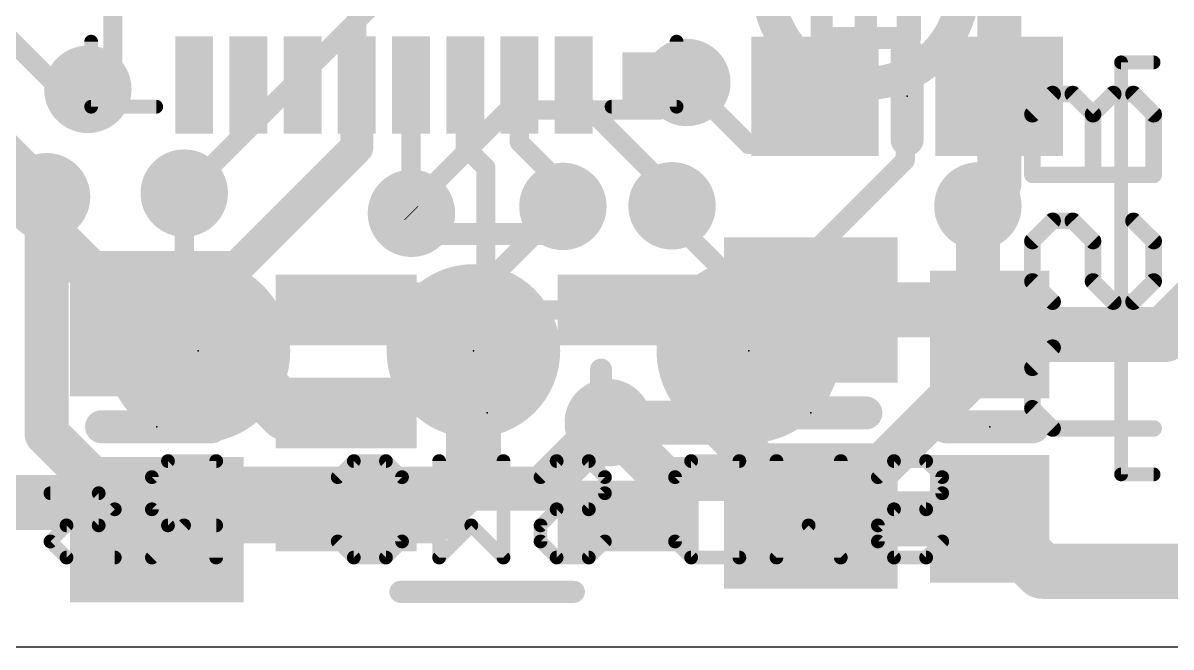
# Model space of a CAD drawing. Extents: x -5 to 26.9, y -6.2 to 6.2.
# Drawn here: x 4.74 to 15.32, y -6.03 to -0.28 of the extents above; entities that cross this region are included whole.
import ezdxf

# ---------------------------------------------------------------- set-up
doc = ezdxf.new("R2010")
doc.units = 0
for name, color, linetype in [('1', 12, 'CONTINUOUS'), ('16', 5, 'CONTINUOUS'), ('18', 3, 'CONTINUOUS'), ('20', 53, 'CONTINUOUS'), ('21', 40, 'CONTINUOUS'), ('22', 6, 'CONTINUOUS'), ('23', 53, 'CONTINUOUS'), ('24', 53, 'CONTINUOUS'), ('29', 253, 'CONTINUOUS'), ('30', 253, 'CONTINUOUS')]:
    doc.layers.add(name, color=color, linetype=linetype)

# ---------------------------------------------------------------- blocks, each defined once
blk = doc.blocks.new('RECT')
blk.add_solid([(-0.5, -0.5), (0.5, -0.5), (-0.5, 0.5), (0.5, 0.5)])
blk = doc.blocks.new('PIE')
at = {"const_width": 0.5}
blk.add_lwpolyline([(0, -0.25, 1), (0, 0.25, 1), (0, -0.25)], format="xyb", dxfattribs=at)
blk = doc.blocks.new('ROUNDV')
at = {"const_width": 0.5}
blk.add_lwpolyline([(0, -0.25, 1), (0, 0.25, 1), (0, -0.25)], format="xyb", dxfattribs=at)

msp = doc.modelspace()

# ---------------------------------------------------------------- linework, layer by layer
at = {"layer": '1'}
for points, const_width in [([(7.8145, -0.849), (7.8145, 1.401)], 0.1778), ([(12.8736, -1.5434), (12.891, 0.7625)], 0.1778), ([(13.7405, -0.9525), (13.7405, 0.286)], 0.4064), ([(5.5645, -0.099), (5.5645, -0.6585)], 0.1778), ([(5.5645, -0.6585), (5.334, -0.889)], 0.1778), ([(7.8145, -0.849), (7.8145, -1.4257)], 0.3048), ([(10.8585, -0.8255), (11.43, -1.397)], 0.1778), ([(6.8145, -0.849), (6.8145, -1.2548)], 0.1778), ([(8.3145, -0.849), (8.3145, -2.028)], 0.1778), ([(8.8145, -0.849), (8.8145, -1.4205)], 0.1778), ([(9.3145, -0.849), (9.3145, -1.377)], 0.1778), ([(9.8145, -0.849), (9.8145, -0.9284)], 0.1778), ([(10.7221, -1.836), (9.8145, -0.9284)], 0.1778), ([(13.7405, -0.9525), (13.7405, -1.7679)], 0.4064), ([(12.0405, -0.9525), (11.596, -1.397)], 0.1778), ([(6.8145, -1.2548), (6.223, -1.8463)], 0.1778), ([(7.8145, -1.4257), (6.1897, -3.0505)], 0.3048), ([(9.005, -1.611), (8.8145, -1.4205)], 0.1778), ([(9.7155, -1.778), (9.3145, -1.377)], 0.1778), ([(11.596, -1.397), (11.43, -1.397)], 0.1778), ([(12.8736, -1.5434), (12.0015, -2.4155)], 0.1778), ([(9.005, -1.611), (9.005, -2.7742)], 0.1778), ([(13.7405, -1.7679), (13.5431, -1.9653)], 0.4064), ([(4.953, -1.8796), (4.953, -2.1719)], 0.4064), ([(9.7155, -1.778), (9.7155, -1.9685)], 0.1778), ([(10.7221, -1.963), (10.7221, -1.836)], 0.1778), ([(5.8316, -3.0505), (4.953, -2.1719)], 0.4064), ([(8.3185, -2.032), (8.3145, -2.028)], 0.1778), ([(12.0015, -2.9235), (12.0015, -2.4155)], 0.1778), ([(15.2645, -3.1505), (15.889, -2.526)], 0.508), ([(7.7169, -2.9235), (8.382, -2.9235)], 0.508), ([(8.89, -3.4315), (8.382, -2.9235)], 0.508), ([(9.005, -2.7742), (9.1543, -2.9235)], 0.1778), ([(12.0015, -2.9235), (10.3171, -2.9235)], 0.508), ([(13.4255, -2.9235), (12.0015, -2.9235)], 0.508), ([(13.6525, -3.1505), (13.4255, -2.9235)], 0.508), ([(5.969, -3.0505), (5.8316, -3.0505)], 0.4064), ([(6.3396, -3.0505), (5.969, -3.0505)], 0.508), ([(7.1626, -3.8735), (6.3396, -3.0505)], 0.508), ([(9.1543, -2.9235), (10.3171, -2.9235)], 0.1778), ([(6.1897, -3.0505), (5.969, -3.0505)], 0.3048), ([(13.6525, -3.1505), (15.2645, -3.1505)], 0.508), ([(8.89, -3.4315), (8.89, -4.445)], 0.508), ([(7.7169, -3.8735), (7.1626, -3.8735)], 0.508), ([(11.1413, -3.9633), (10.1337, -3.9633)], 0.4064), ([(12.0015, -4.8235), (11.1413, -3.9633)], 0.4064), ([(8.89, -4.445), (8.5115, -4.8235)], 0.508), ([(4.318, -4.699), (5.9715, -4.699)], 0.508), ([(5.9715, -4.699), (5.969, -4.7015)], 0.508), ([(5.969, -4.7015), (5.969, -4.9505)], 0.508), ([(5.969, -4.9505), (6.096, -4.8235)], 0.508), ([(7.7169, -4.8235), (6.096, -4.8235)], 0.508), ([(8.5115, -4.8235), (7.7169, -4.8235)], 0.508), ([(12.0015, -4.8235), (12.0285, -4.8505)], 0.508), ([(13.6525, -4.8505), (12.0285, -4.8505)], 0.508), ([(13.6525, -4.8505), (14.136, -5.334)], 0.508), ([(14.136, -5.334), (17.272, -5.334)], 0.508)]:
    msp.add_lwpolyline(points, dxfattribs=dict(at, const_width=const_width))
for points, const_width in [([(5.5201, -0.6585, 1), (5.609, -0.6585)], 0.0889), ([(5.5959, -0.6899, 1), (5.5331, -0.6271)], 0.0889), ([(7.8907, -0.849, 1), (7.7383, -0.849)], 0.1524), ([(10.8899, -0.7941, 1), (10.8271, -0.8569)], 0.0889), ([(5.3026, -0.8576, 1), (5.3654, -0.9204)], 0.0889), ([(6.859, -0.849, 1), (6.7701, -0.849)], 0.0889), ([(7.7701, -0.849, 1), (7.859, -0.849)], 0.0889), ([(8.359, -0.849, 1), (8.2701, -0.849)], 0.0889), ([(8.859, -0.849, 1), (8.7701, -0.849)], 0.0889), ([(9.359, -0.849, 1), (9.2701, -0.849)], 0.0889), ([(9.859, -0.849, 1), (9.7701, -0.849)], 0.0889), ([(9.8459, -0.897, 1), (9.7831, -0.9599)], 0.0889), ([(13.8421, -0.9525, 1), (13.6389, -0.9525)], 0.2032), ([(9.7701, -0.9284, 1), (9.859, -0.9284)], 0.0889), ([(12.0719, -0.9839, 1), (12.0091, -0.9211)], 0.0889), ([(13.6389, -0.9525, 1), (13.8421, -0.9525)], 0.2032), ([(6.7701, -1.2548, 1), (6.859, -1.2548)], 0.0889), ([(6.8459, -1.2862, 1), (6.7831, -1.2234)], 0.0889), ([(7.7383, -1.4257, 1), (7.8907, -1.4257)], 0.1524), ([(7.8684, -1.4796, 1), (7.7606, -1.3718)], 0.1524), ([(8.8459, -1.3891, 1), (8.7831, -1.4519)], 0.0889), ([(8.7701, -1.4205, 1), (8.859, -1.4205)], 0.0889), ([(9.3459, -1.3456, 1), (9.2831, -1.4084)], 0.0889), ([(9.2701, -1.377, 1), (9.359, -1.377)], 0.0889), ([(11.43, -1.3525, 1), (11.43, -1.4415)], 0.0889), ([(11.3986, -1.4284, 1), (11.4614, -1.3656)], 0.0889), ([(11.5646, -1.3656, 1), (11.6274, -1.4284)], 0.0889), ([(11.596, -1.4415, 1), (11.596, -1.3525)], 0.0889), ([(12.905, -1.5748, 1), (12.8422, -1.512)], 0.0889), ([(9.0495, -1.611, 1), (8.9606, -1.611)], 0.0889), ([(8.9736, -1.6424, 1), (9.0364, -1.5796)], 0.0889), ([(12.8291, -1.5431, 1), (12.918, -1.5437)], 0.0889), ([(13.8123, -1.8397, 1), (13.6687, -1.696)], 0.2032), ([(5.0546, -1.8796, 1), (4.8514, -1.8796)], 0.2032), ([(9.7599, -1.778, 1), (9.6711, -1.778)], 0.0889), ([(13.6389, -1.7679, 1), (13.8421, -1.7679)], 0.2032), ([(6.1916, -1.8149, 1), (6.2544, -1.8777)], 0.0889), ([(9.6841, -1.8094, 1), (9.7469, -1.7466)], 0.0889), ([(10.7665, -1.836, 1), (10.6776, -1.836)], 0.0889), ([(10.6906, -1.8674, 1), (10.7535, -1.8046)], 0.0889), ([(13.4712, -1.8935, 1), (13.6149, -2.0371)], 0.2032), ([(5.0248, -2.1001, 1), (4.8812, -2.2438)], 0.2032), ([(8.3459, -1.9966, 1), (8.2831, -2.0594)], 0.0889), ([(8.2701, -2.028, 1), (8.359, -2.028)], 0.0889), ([(8.2871, -2.0634, 1), (8.3499, -2.0006)], 0.0889), ([(9.6711, -1.9685, 1), (9.7599, -1.9685)], 0.0889), ([(10.6776, -1.963, 1), (10.7665, -1.963)], 0.0889), ([(4.8514, -2.1719, 1), (5.0546, -2.1719)], 0.2032), ([(12.0459, -2.4155, 1), (11.9571, -2.4155)], 0.0889), ([(11.9701, -2.3841, 1), (12.0329, -2.4469)], 0.0889), ([(7.7169, -2.7965, 1), (7.7169, -3.0505)], 0.254), ([(8.4718, -2.8337, 1), (8.2922, -3.0133)], 0.254), ([(8.382, -3.0505, 1), (8.382, -2.7965)], 0.254), ([(9.0364, -2.7428, 1), (8.9736, -2.8056)], 0.0889), ([(8.9606, -2.7742, 1), (9.0495, -2.7742)], 0.0889), ([(10.3171, -2.7965, 1), (10.3171, -3.0505)], 0.254), ([(12.0015, -2.7965, 1), (12.0015, -3.0505)], 0.254), ([(12.0015, -3.0505, 1), (12.0015, -2.7965)], 0.254), ([(13.5153, -2.8337, 1), (13.3357, -3.0133)], 0.254), ([(13.4255, -3.0505, 1), (13.4255, -2.7965)], 0.254), ([(5.8316, -2.9489, 1), (5.8316, -3.1521)], 0.2032), ([(5.969, -2.9235, 1), (5.969, -3.1775)], 0.254), ([(5.969, -3.1521, 1), (5.969, -2.9489)], 0.2032), ([(6.4294, -2.9607, 1), (6.2498, -3.1403)], 0.254), ([(6.3396, -3.1775, 1), (6.3396, -2.9235)], 0.254), ([(9.1543, -2.8791, 1), (9.1543, -2.968)], 0.0889), ([(9.1229, -2.9549, 1), (9.1857, -2.8921)], 0.0889), ([(10.3171, -2.968, 1), (10.3171, -2.8791)], 0.0889), ([(5.7597, -3.1223, 1), (5.9034, -2.9787)], 0.2032), ([(5.969, -2.9743, 1), (5.969, -3.1267)], 0.1524), ([(6.1358, -2.9966, 1), (6.2436, -3.1044)], 0.1524), ([(6.1897, -3.1267, 1), (6.1897, -2.9743)], 0.1524), ([(11.9571, -2.9235, 1), (12.0459, -2.9235)], 0.0889), ([(13.6525, -3.0235, 1), (13.6525, -3.2775)], 0.254), ([(13.5627, -3.2403, 1), (13.7423, -3.0607)], 0.254), ([(15.1747, -3.0607, 1), (15.3543, -3.2403)], 0.254), ([(15.2645, -3.2775, 1), (15.2645, -3.0235)], 0.254), ([(9.017, -3.4315, 1), (8.763, -3.4315)], 0.254), ([(8.8002, -3.5213, 1), (8.9798, -3.3417)], 0.254), ([(7.1626, -3.7465, 1), (7.1626, -4.0005)], 0.254), ([(7.0728, -3.9633, 1), (7.2524, -3.7837)], 0.254), ([(7.7169, -4.0005, 1), (7.7169, -3.7465)], 0.254), ([(10.1337, -3.8617, 1), (10.1337, -4.0649)], 0.2032), ([(11.2131, -3.8914, 1), (11.0694, -4.0351)], 0.2032), ([(11.1413, -4.0649, 1), (11.1413, -3.8617)], 0.2032), ([(8.9798, -4.5348, 1), (8.8002, -4.3552)], 0.254), ([(8.763, -4.445, 1), (9.017, -4.445)], 0.254), ([(6.096, -4.7015, 1), (5.842, -4.7015)], 0.254), ([(6.0613, -4.7888, 1), (5.8817, -4.6092)], 0.254), ([(5.9715, -4.826, 1), (5.9715, -4.572)], 0.254), ([(5.8792, -4.6117, 1), (6.0588, -4.7913)], 0.254), ([(6.096, -4.6965, 1), (6.096, -4.9505)], 0.254), ([(6.1858, -4.9133, 1), (6.0062, -4.7337)], 0.254), ([(7.7169, -4.6965, 1), (7.7169, -4.9505)], 0.254), ([(7.7169, -4.9505, 1), (7.7169, -4.6965)], 0.254), ([(8.4217, -4.7337, 1), (8.6013, -4.9133)], 0.254), ([(8.5115, -4.9505, 1), (8.5115, -4.6965)], 0.254), ([(12.0913, -4.7337, 1), (11.9117, -4.9133)], 0.254), ([(12.0285, -4.7235, 1), (12.0285, -4.9775)], 0.254), ([(11.9387, -4.9403, 1), (12.1183, -4.7607)], 0.254), ([(11.9297, -4.8953, 1), (12.0733, -4.7517)], 0.2032), ([(13.7423, -4.7607, 1), (13.5627, -4.9403)], 0.254), ([(13.6525, -4.9775, 1), (13.6525, -4.7235)], 0.254), ([(5.8792, -4.8607, 1), (6.0588, -5.0403)], 0.254), ([(5.842, -4.9505, 1), (6.096, -4.9505)], 0.254), ([(14.136, -5.207, 1), (14.136, -5.461)], 0.254), ([(14.0462, -5.4238, 1), (14.2258, -5.2442)], 0.254)]:
    msp.add_lwpolyline(points, format="xyb", dxfattribs=dict(at, const_width=const_width))
at = {"layer": '16'}
for points, const_width in [([(6.223, -1.8463), (8.3233, 0.254)], 0.1778), ([(5.08, -0.889), (4.445, -0.254)], 0.1778), ([(4.826, -1.7526), (3.556, -0.4826)], 0.4064), ([(10.6045, -1.0795), (10.8585, -0.8255)], 0.1778), ([(5.334, -0.889), (5.08, -0.889)], 0.1778), ([(9.2075, -1.0795), (8.3185, -1.9685)], 0.1778), ([(10.6045, -1.0795), (9.2075, -1.0795)], 0.1778), ([(5.08, -1.7526), (4.826, -1.7526)], 0.4064), ([(5.08, -1.7526), (4.953, -1.8796)], 0.4064), ([(4.953, -4.064), (4.953, -1.8796)], 0.4064), ([(6.223, -1.8463), (6.223, -3.175)], 0.1778), ([(13.5431, -1.9653), (13.5431, -3.475)], 0.4064), ([(8.3185, -2.032), (8.3185, -1.9685)], 0.1778), ([(9.7155, -1.9685), (8.89, -2.794)], 0.1778), ([(10.7221, -1.963), (10.7221, -2.09)], 0.1778), ([(11.4139, -2.7818), (10.7221, -2.09)], 0.1778), ([(8.89, -2.794), (8.89, -3.302)], 0.1778), ([(11.4139, -2.7818), (11.43, -3.302)], 0.1778), ([(6.35, -3.302), (6.223, -3.175)], 0.1778), ([(13.5431, -3.475), (12.535, -4.483)], 0.4064), ([(10.1337, -3.9633), (9.525, -4.572)], 0.4064), ([(10.6534, -4.483), (10.1337, -3.9633)], 0.4064), ([(5.461, -4.572), (4.953, -4.064)], 0.4064), ([(12.535, -4.483), (10.6534, -4.483)], 0.4064), ([(9.525, -4.572), (5.461, -4.572)], 0.4064)]:
    msp.add_lwpolyline(points, dxfattribs=dict(at, const_width=const_width))
for points, const_width in [([(10.8899, -0.8569, 1), (10.8271, -0.7941)], 0.0889), ([(5.08, -0.8446, 1), (5.08, -0.9335)], 0.0889), ([(5.0486, -0.9204, 1), (5.1114, -0.8576)], 0.0889), ([(5.334, -0.9335, 1), (5.334, -0.8446)], 0.0889), ([(9.2075, -1.0351, 1), (9.2075, -1.124)], 0.0889), ([(9.2389, -1.1109, 1), (9.1761, -1.0481)], 0.0889), ([(10.5731, -1.0481, 1), (10.6359, -1.1109)], 0.0889), ([(10.6045, -1.124, 1), (10.6045, -1.0351)], 0.0889), ([(4.826, -1.651, 1), (4.826, -1.8542)], 0.2032), ([(4.7542, -1.8244, 1), (4.8978, -1.6808)], 0.2032), ([(5.1518, -1.8244, 1), (5.0082, -1.6808)], 0.2032), ([(5.08, -1.8542, 1), (5.08, -1.651)], 0.2032), ([(5.0546, -1.8796, 1), (4.8514, -1.8796)], 0.2032), ([(4.8812, -1.8078, 1), (5.0248, -1.9514)], 0.2032), ([(6.2675, -1.8463, 1), (6.1785, -1.8463)], 0.0889), ([(6.1916, -1.8149, 1), (6.2544, -1.8777)], 0.0889), ([(13.6447, -1.9653, 1), (13.4415, -1.9653)], 0.2032), ([(8.2871, -1.9371, 1), (8.3499, -1.9999)], 0.0889), ([(8.3629, -1.9685, 1), (8.2741, -1.9685)], 0.0889), ([(9.7469, -1.9999, 1), (9.6841, -1.9371)], 0.0889), ([(10.7665, -1.963, 1), (10.6776, -1.963)], 0.0889), ([(8.2741, -2.032, 1), (8.3629, -2.032)], 0.0889), ([(10.7535, -2.0586, 1), (10.6906, -2.1214)], 0.0889), ([(10.6776, -2.09, 1), (10.7665, -2.09)], 0.0889), ([(8.9345, -2.794, 1), (8.8456, -2.794)], 0.0889), ([(8.8586, -2.7626, 1), (8.9214, -2.8254)], 0.0889), ([(11.4584, -2.7805, 1), (11.3695, -2.7832)], 0.0889), ([(11.3825, -2.8133, 1), (11.4454, -2.7504)], 0.0889), ([(6.1785, -3.175, 1), (6.2675, -3.175)], 0.0889), ([(6.2544, -3.1436, 1), (6.1916, -3.2064)], 0.0889), ([(6.3186, -3.3334, 1), (6.3814, -3.2706)], 0.0889), ([(8.8456, -3.302, 1), (8.9345, -3.302)], 0.0889), ([(11.3856, -3.3034, 1), (11.4744, -3.3006)], 0.0889), ([(13.6149, -3.5468, 1), (13.4712, -3.4031)], 0.2032), ([(13.4415, -3.475, 1), (13.6447, -3.475)], 0.2032), ([(10.2056, -3.8914, 1), (10.0619, -4.0351)], 0.2032), ([(10.2056, -4.0351, 1), (10.0619, -3.8914)], 0.2032), ([(5.0248, -3.9922, 1), (4.8812, -4.1358)], 0.2032), ([(4.8514, -4.064, 1), (5.0546, -4.064)], 0.2032), ([(10.6534, -4.3814, 1), (10.6534, -4.5846)], 0.2032), ([(10.5816, -4.5548, 1), (10.7253, -4.4112)], 0.2032), ([(12.4632, -4.4112, 1), (12.6068, -4.5548)], 0.2032), ([(12.535, -4.5846, 1), (12.535, -4.3814)], 0.2032), ([(5.461, -4.4704, 1), (5.461, -4.6736)], 0.2032), ([(5.3892, -4.6438, 1), (5.5328, -4.5002)], 0.2032), ([(9.4532, -4.5002, 1), (9.5968, -4.6438)], 0.2032), ([(9.525, -4.6736, 1), (9.525, -4.4704)], 0.2032)]:
    msp.add_lwpolyline(points, format="xyb", dxfattribs=dict(at, const_width=const_width))
at = {"layer": '20'}
msp.add_line((25.396, -6.0325), (-3.683, -6.0325), dxfattribs=at)
at = {"layer": '21'}
for points, const_width in [([(5.3645, -1.049), (5.3645, -0.449)], 0.127), ([(10.7645, -1.049), (10.7645, -0.449)], 0.127), ([(12.8905, -0.5525), (12.8905, -1.3525)], 0.3048), ([(15.164, -0.64), (14.864, -0.64)], 0.127), ([(14.864, -0.64), (14.864, -4.44)], 0.127), ([(5.9645, -1.049), (5.3645, -1.049)], 0.127), ([(10.1645, -1.049), (10.7645, -1.049)], 0.127), ([(9.817, -2.2235), (8.217, -2.2235)], 0.2032), ([(10.067, -3.4735), (10.067, -4.2735)], 0.2032), ([(12.5095, -3.8735), (11.4935, -3.8735)], 0.3048), ([(5.461, -4.0005), (6.477, -4.0005)], 0.3048), ([(14.0525, -4.0005), (13.2525, -4.0005)], 0.3048), ([(14.864, -4.44), (15.164, -4.44)], 0.127), ([(9.817, -5.5235), (8.217, -5.5235)], 0.2032)]:
    msp.add_lwpolyline(points, dxfattribs=dict(at, const_width=const_width))
for points, const_width in [([(5.3963, -0.449, 1), (5.3328, -0.449)], 0.0635), ([(10.7963, -0.449, 1), (10.7327, -0.449)], 0.0635), ([(12.9667, -0.5525, 1), (12.8143, -0.5525)], 0.1524), ([(14.864, -0.6082, 1), (14.864, -0.6718)], 0.0635), ([(14.8958, -0.64, 1), (14.8323, -0.64)], 0.0635), ([(15.164, -0.6718, 1), (15.164, -0.6082)], 0.0635), ([(5.3645, -1.0173, 1), (5.3645, -1.0808)], 0.0635), ([(5.3328, -1.049, 1), (5.3963, -1.049)], 0.0635), ([(5.9645, -1.0808, 1), (5.9645, -1.0173)], 0.0635), ([(10.1645, -1.0173, 1), (10.1645, -1.0808)], 0.0635), ([(10.7327, -1.049, 1), (10.7963, -1.049)], 0.0635), ([(10.7645, -1.0808, 1), (10.7645, -1.0173)], 0.0635), ([(12.8143, -1.3525, 1), (12.9667, -1.3525)], 0.1524), ([(8.217, -2.1727, 1), (8.217, -2.2743)], 0.1016), ([(9.817, -2.2743, 1), (9.817, -2.1727)], 0.1016), ([(10.1178, -3.4735, 1), (10.0162, -3.4735)], 0.1016), ([(11.4935, -3.7973, 1), (11.4935, -3.9497)], 0.1524), ([(12.5095, -3.9497, 1), (12.5095, -3.7973)], 0.1524), ([(5.461, -3.9243, 1), (5.461, -4.0767)], 0.1524), ([(6.477, -4.0767, 1), (6.477, -3.9243)], 0.1524), ([(13.2525, -3.9243, 1), (13.2525, -4.0767)], 0.1524), ([(14.0525, -4.0767, 1), (14.0525, -3.9243)], 0.1524), ([(10.0162, -4.2735, 1), (10.1178, -4.2735)], 0.1016), ([(14.864, -4.4083, 1), (14.864, -4.4718)], 0.0635), ([(14.8323, -4.44, 1), (14.8958, -4.44)], 0.0635), ([(15.164, -4.4718, 1), (15.164, -4.4083)], 0.0635), ([(8.217, -5.4727, 1), (8.217, -5.5743)], 0.1016), ([(9.817, -5.5743, 1), (9.817, -5.4727)], 0.1016)]:
    msp.add_lwpolyline(points, format="xyb", dxfattribs=dict(at, const_width=const_width))
at = {"layer": '22'}
for points, const_width in [([(12.5095, -0.8345, 1), (12.5095, 0.9615, 1), (12.5095, -0.8345)], 0.3048), ([(12.1031, -0.364, 1), (12.1031, -0.4656)], 0.1016), ([(12.9166, -0.4656, 1), (12.9166, -0.364)], 0.1016), ([(12.0523, -0.4148, 1), (12.1539, -0.4148)], 0.1016), ([(12.459, -0.4148, 1), (12.5606, -0.4148)], 0.1016), ([(12.8658, -0.4148, 1), (12.9674, -0.4148)], 0.1016), ([(14.2326, -0.8941, 1), (14.2326, -0.9703)], 0.0762), ([(14.2596, -0.9591, 1), (14.2057, -0.9053)], 0.0762), ([(14.446, -0.9053, 1), (14.3921, -0.9591)], 0.0762), ([(14.4191, -0.9703, 1), (14.4191, -0.8941)], 0.0762), ([(14.7919, -0.8941, 1), (14.7919, -0.9703)], 0.0762), ([(14.8188, -0.9591, 1), (14.765, -0.9053)], 0.0762), ([(15.0053, -0.9053, 1), (14.9514, -0.9591)], 0.0762), ([(14.9783, -0.9703, 1), (14.9783, -0.8941)], 0.0762), ([(14.0843, -1.1186, 1), (14.0081, -1.1186)], 0.0762), ([(14.0193, -1.0917, 1), (14.0731, -1.1456)], 0.0762), ([(14.5785, -1.0917, 1), (14.6324, -1.1456)], 0.0762), ([(14.6436, -1.1186, 1), (14.5674, -1.1186)], 0.0762), ([(14.5785, -1.1456, 1), (14.6324, -1.0917)], 0.0762), ([(15.2029, -1.1186, 1), (15.1267, -1.1186)], 0.0762), ([(15.1378, -1.1456, 1), (15.1917, -1.0917)], 0.0762), ([(14.0462, -1.6398, 1), (14.0462, -1.716)], 0.0762), ([(14.0081, -1.6779, 1), (14.0843, -1.6779)], 0.0762), ([(14.5674, -1.6779, 1), (14.6436, -1.6779)], 0.0762), ([(15.1267, -1.6779, 1), (15.2029, -1.6779)], 0.0762), ([(15.1648, -1.716, 1), (15.1648, -1.6398)], 0.0762), ([(14.2326, -2.0635, 1), (14.2326, -2.1397)], 0.0762), ([(14.2596, -2.1285, 1), (14.2057, -2.0747)], 0.0762), ([(14.446, -2.0747, 1), (14.3921, -2.1285)], 0.0762), ([(14.4191, -2.1397, 1), (14.4191, -2.0635)], 0.0762), ([(15.0053, -2.0747, 1), (14.9514, -2.1285)], 0.0762), ([(14.0843, -2.288, 1), (14.0081, -2.288)], 0.0762), ([(14.0193, -2.2611, 1), (14.0731, -2.315)], 0.0762), ([(14.6436, -2.288, 1), (14.5674, -2.288)], 0.0762), ([(14.5785, -2.315, 1), (14.6324, -2.2611)], 0.0762), ([(15.2029, -2.288, 1), (15.1267, -2.288)], 0.0762), ([(15.1378, -2.315, 1), (15.1917, -2.2611)], 0.0762), ([(14.0731, -2.6339, 1), (14.0193, -2.6878)], 0.0762), ([(14.0081, -2.6609, 1), (14.0843, -2.6609)], 0.0762), ([(14.6324, -2.6339, 1), (14.5785, -2.6878)], 0.0762), ([(14.5674, -2.6609, 1), (14.6436, -2.6609)], 0.0762), ([(15.1267, -2.6609, 1), (15.2029, -2.6609)], 0.0762), ([(15.1917, -2.6878, 1), (15.1378, -2.6339)], 0.0762), ([(14.2057, -2.8742, 1), (14.2596, -2.8204)], 0.0762), ([(14.7919, -2.8092, 1), (14.7919, -2.8854)], 0.0762), ([(14.765, -2.8742, 1), (14.8188, -2.8204)], 0.0762), ([(14.9514, -2.8204, 1), (15.0053, -2.8742)], 0.0762), ([(14.9783, -2.8854, 1), (14.9783, -2.8092)], 0.0762), ([(14.2326, -3.2329, 1), (14.2326, -3.3091)], 0.0762), ([(14.2596, -3.2979, 1), (14.2057, -3.2441)], 0.0762), ([(15.1648, -3.3091, 1), (15.1648, -3.2329)], 0.0762), ([(14.0843, -3.4574, 1), (14.0081, -3.4574)], 0.0762), ([(14.0193, -3.4305, 1), (14.0731, -3.4844)], 0.0762), ([(14.0731, -3.8033, 1), (14.0193, -3.8572)], 0.0762), ([(14.0081, -3.8303, 1), (14.0843, -3.8303)], 0.0762), ([(14.2326, -3.9786, 1), (14.2326, -4.0548)], 0.0762), ([(14.2057, -4.0436, 1), (14.2596, -3.9898)], 0.0762), ([(15.1648, -4.0548, 1), (15.1648, -3.9786)], 0.0762), ([(6.073, -4.2855, 1), (6.073, -4.349)], 0.0635), ([(6.0954, -4.3397, 1), (6.0505, -4.2948)], 0.0635), ([(6.5496, -4.3172, 1), (6.4861, -4.3172)], 0.0635), ([(6.5179, -4.349, 1), (6.5179, -4.2855)], 0.0635), ([(7.7869, -4.2855, 1), (7.7869, -4.349)], 0.0635), ([(7.8093, -4.3397, 1), (7.7644, -4.2948)], 0.0635), ([(8.1059, -4.2948, 1), (8.061, -4.3397)], 0.0635), ([(8.0835, -4.349, 1), (8.0835, -4.2855)], 0.0635), ([(8.6058, -4.3172, 1), (8.5423, -4.3172)], 0.0635), ([(9.199, -4.3172, 1), (9.1355, -4.3172)], 0.0635), ([(9.6579, -4.2855, 1), (9.6579, -4.349)], 0.0635), ([(9.6804, -4.3397, 1), (9.6354, -4.2948)], 0.0635), ([(9.9769, -4.2948, 1), (9.932, -4.3397)], 0.0635), ([(9.9545, -4.349, 1), (9.9545, -4.2855)], 0.0635), ([(10.8984, -4.2855, 1), (10.8984, -4.349)], 0.0635), ([(10.9208, -4.3397, 1), (10.8759, -4.2948)], 0.0635), ([(11.375, -4.3172, 1), (11.3115, -4.3172)], 0.0635), ([(11.3432, -4.349, 1), (11.3432, -4.2855)], 0.0635), ([(11.7173, -4.3172, 1), (11.6538, -4.3172)], 0.0635), ([(12.3105, -4.3172, 1), (12.247, -4.3172)], 0.0635), ([(12.7694, -4.2855, 1), (12.7694, -4.349)], 0.0635), ([(12.7919, -4.3397, 1), (12.7469, -4.2948)], 0.0635), ([(13.0884, -4.2948, 1), (13.0435, -4.3397)], 0.0635), ([(13.066, -4.349, 1), (13.066, -4.2855)], 0.0635), ([(5.9564, -4.4655, 1), (5.8929, -4.4655)], 0.0635), ([(5.9022, -4.4431, 1), (5.9471, -4.488)], 0.0635), ([(7.6161, -4.4431, 1), (7.661, -4.488)], 0.0635), ([(8.2635, -4.4655, 1), (8.2, -4.4655)], 0.0635), ([(8.2093, -4.488, 1), (8.2542, -4.4431)], 0.0635), ([(9.4872, -4.4431, 1), (9.5321, -4.488)], 0.0635), ([(10.1345, -4.4655, 1), (10.071, -4.4655)], 0.0635), ([(10.0803, -4.488, 1), (10.1252, -4.4431)], 0.0635), ([(10.7818, -4.4655, 1), (10.7183, -4.4655)], 0.0635), ([(10.7276, -4.4431, 1), (10.7725, -4.488)], 0.0635), ([(12.5987, -4.4431, 1), (12.6436, -4.488)], 0.0635), ([(13.246, -4.4655, 1), (13.1825, -4.4655)], 0.0635), ([(13.1918, -4.488, 1), (13.2367, -4.4431)], 0.0635), ([(4.9892, -4.5821, 1), (4.9892, -4.6456)], 0.0635), ([(5.4565, -4.5914, 1), (5.4116, -4.6363)], 0.0635), ([(5.4341, -4.6456, 1), (5.4341, -4.5821)], 0.0635), ([(10.1252, -4.6363, 1), (10.0803, -4.5914)], 0.0635), ([(13.2367, -4.6363, 1), (13.1918, -4.5914)], 0.0635), ([(10.071, -4.6138, 1), (10.1345, -4.6138)], 0.0635), ([(13.1825, -4.6138, 1), (13.246, -4.6138)], 0.0635), ([(5.6048, -4.7846, 1), (5.5599, -4.7397)], 0.0635), ([(5.5599, -4.7846, 1), (5.6048, -4.7397)], 0.0635), ([(5.8929, -4.7621, 1), (5.9564, -4.7621)], 0.0635), ([(5.9471, -4.7397, 1), (5.9022, -4.7846)], 0.0635), ([(9.6579, -4.7304, 1), (9.6579, -4.7939)], 0.0635), ([(9.6804, -4.7846, 1), (9.6354, -4.7397)], 0.0635), ([(9.932, -4.7397, 1), (9.9769, -4.7846)], 0.0635), ([(9.9545, -4.7939, 1), (9.9545, -4.7304)], 0.0635), ([(12.7694, -4.7304, 1), (12.7694, -4.7939)], 0.0635), ([(12.7919, -4.7846, 1), (12.7469, -4.7397)], 0.0635), ([(13.0435, -4.7397, 1), (13.0884, -4.7846)], 0.0635), ([(13.066, -4.7939, 1), (13.066, -4.7304)], 0.0635), ([(5.1375, -4.8787, 1), (5.1375, -4.9422)], 0.0635), ([(5.1599, -4.9329, 1), (5.115, -4.888)], 0.0635), ([(5.4116, -4.888, 1), (5.4565, -4.9329)], 0.0635), ([(5.4341, -4.9422, 1), (5.4341, -4.8787)], 0.0635), ([(6.073, -4.8787, 1), (6.073, -4.9422)], 0.0635), ([(6.0505, -4.9329, 1), (6.0954, -4.888)], 0.0635), ([(6.2437, -4.9329, 1), (6.1988, -4.888)], 0.0635), ([(6.5179, -4.9422, 1), (6.5179, -4.8787)], 0.0635), ([(8.8931, -4.888, 1), (8.8482, -4.9329)], 0.0635), ([(8.8931, -4.9329, 1), (8.8482, -4.888)], 0.0635), ([(9.5414, -4.9104, 1), (9.4779, -4.9104)], 0.0635), ([(9.4872, -4.888, 1), (9.5321, -4.9329)], 0.0635), ([(12.0046, -4.888, 1), (11.9597, -4.9329)], 0.0635), ([(12.0046, -4.9329, 1), (11.9597, -4.888)], 0.0635), ([(12.6529, -4.9104, 1), (12.5894, -4.9104)], 0.0635), ([(12.5987, -4.888, 1), (12.6436, -4.9329)], 0.0635), ([(5.0116, -5.0363, 1), (4.9667, -5.0812)], 0.0635), ([(4.9667, -5.0363, 1), (5.0116, -5.0812)], 0.0635), ([(7.661, -5.0363, 1), (7.6161, -5.0812)], 0.0635), ([(8.2, -5.0587, 1), (8.2635, -5.0587)], 0.0635), ([(8.2542, -5.0812, 1), (8.2093, -5.0363)], 0.0635), ([(9.5321, -5.0363, 1), (9.4872, -5.0812)], 0.0635), ([(9.4779, -5.0587, 1), (9.5414, -5.0587)], 0.0635), ([(10.1252, -5.0812, 1), (10.0803, -5.0363)], 0.0635), ([(10.7183, -5.0587, 1), (10.7818, -5.0587)], 0.0635), ([(10.7725, -5.0363, 1), (10.7276, -5.0812)], 0.0635), ([(12.5894, -5.0587, 1), (12.6529, -5.0587)], 0.0635), ([(12.6436, -5.0363, 1), (12.5987, -5.0812)], 0.0635), ([(13.2367, -5.0812, 1), (13.1918, -5.0363)], 0.0635), ([(5.1375, -5.1753, 1), (5.1375, -5.2387)], 0.0635), ([(5.115, -5.2295, 1), (5.1599, -5.1845)], 0.0635), ([(5.5823, -5.2387, 1), (5.5823, -5.1753)], 0.0635), ([(5.9022, -5.1845, 1), (5.9471, -5.2295)], 0.0635), ([(6.4861, -5.207, 1), (6.5496, -5.207)], 0.0635), ([(7.7869, -5.1753, 1), (7.7869, -5.2387)], 0.0635), ([(7.7644, -5.2295, 1), (7.8093, -5.1845)], 0.0635), ([(8.061, -5.1845, 1), (8.1059, -5.2295)], 0.0635), ([(8.0835, -5.2387, 1), (8.0835, -5.1753)], 0.0635), ([(8.5516, -5.1845, 1), (8.5965, -5.2295)], 0.0635), ([(8.5423, -5.207, 1), (8.6058, -5.207)], 0.0635), ([(9.1355, -5.207, 1), (9.199, -5.207)], 0.0635), ([(9.1448, -5.2295, 1), (9.1897, -5.1845)], 0.0635), ([(9.6579, -5.1753, 1), (9.6579, -5.2387)], 0.0635), ([(9.6354, -5.2295, 1), (9.6804, -5.1845)], 0.0635), ([(9.932, -5.1845, 1), (9.9769, -5.2295)], 0.0635), ([(9.9545, -5.2387, 1), (9.9545, -5.1753)], 0.0635), ([(10.8984, -5.1753, 1), (10.8984, -5.2387)], 0.0635), ([(10.8759, -5.2295, 1), (10.9208, -5.1845)], 0.0635), ([(11.3115, -5.207, 1), (11.375, -5.207)], 0.0635), ([(11.3432, -5.2387, 1), (11.3432, -5.1753)], 0.0635), ([(11.6631, -5.1845, 1), (11.708, -5.2295)], 0.0635), ([(11.6538, -5.207, 1), (11.7173, -5.207)], 0.0635), ([(12.247, -5.207, 1), (12.3105, -5.207)], 0.0635), ([(12.2563, -5.2295, 1), (12.3012, -5.1845)], 0.0635), ([(12.7694, -5.1753, 1), (12.7694, -5.2387)], 0.0635), ([(12.7469, -5.2295, 1), (12.7919, -5.1845)], 0.0635), ([(13.0435, -5.1845, 1), (13.0884, -5.2295)], 0.0635), ([(13.066, -5.2387, 1), (13.066, -5.1753)], 0.0635)]:
    msp.add_lwpolyline(points, format="xyb", dxfattribs=dict(at, const_width=const_width))
for points, const_width in [([(12.1031, -0.0081), (12.1031, -0.4148)], 0.2032), ([(12.5098, -0.4148), (12.5098, -0.0081)], 0.2032), ([(12.9166, -0.4148), (12.9166, -0.0081)], 0.2032), ([(12.1031, -0.4148), (12.9166, -0.4148)], 0.2032), ([(14.2326, -0.9322), (14.0462, -1.1186)], 0.1524), ([(14.4191, -0.9322), (14.2326, -0.9322)], 0.1524), ([(14.6055, -1.1186), (14.4191, -0.9322)], 0.1524), ([(14.7919, -0.9322), (14.6055, -1.1186)], 0.1524), ([(14.9783, -0.9322), (14.7919, -0.9322)], 0.1524), ([(15.1648, -1.1186), (14.9783, -0.9322)], 0.1524), ([(14.0462, -1.1186), (14.0462, -1.6779)], 0.1524), ([(14.6055, -1.6779), (14.6055, -1.1186)], 0.1524), ([(15.1648, -1.6779), (15.1648, -1.1186)], 0.1524), ([(14.0462, -1.6779), (15.1648, -1.6779)], 0.1524), ([(14.2326, -2.1016), (14.0462, -2.288)], 0.1524), ([(14.4191, -2.1016), (14.2326, -2.1016)], 0.1524), ([(14.6055, -2.288), (14.4191, -2.1016)], 0.1524), ([(14.9783, -2.1016), (15.1648, -2.288)], 0.1524), ([(14.0462, -2.288), (14.0462, -2.6609)], 0.1524), ([(14.6055, -2.6609), (14.6055, -2.288)], 0.1524), ([(15.1648, -2.288), (15.1648, -2.6609)], 0.1524), ([(14.0462, -2.6609), (14.2326, -2.8473)], 0.1524), ([(14.7919, -2.8473), (14.6055, -2.6609)], 0.1524), ([(15.1648, -2.6609), (14.9783, -2.8473)], 0.1524), ([(14.9783, -2.8473), (14.7919, -2.8473)], 0.1524), ([(14.0462, -3.4574), (14.2326, -3.271)], 0.1524), ([(14.2326, -3.271), (15.1648, -3.271)], 0.1524), ([(14.0462, -3.8303), (14.0462, -3.4574)], 0.1524), ([(14.2326, -4.0167), (14.0462, -3.8303)], 0.1524), ([(15.1648, -4.0167), (14.2326, -4.0167)], 0.1524), ([(6.073, -4.3172), (5.9247, -4.4655)], 0.127), ([(6.5179, -4.3172), (6.073, -4.3172)], 0.127), ([(6.5179, -5.207), (6.5179, -4.3172)], 0.127), ([(7.6386, -4.4655), (7.7869, -4.3172)], 0.127), ([(7.7869, -4.3172), (8.0835, -4.3172)], 0.127), ([(8.0835, -4.3172), (8.2317, -4.4655)], 0.127), ([(8.5741, -5.207), (8.5741, -4.3172)], 0.127), ([(9.1673, -4.3172), (9.1673, -5.207)], 0.127), ([(9.5096, -4.4655), (9.6579, -4.3172)], 0.127), ([(9.6579, -4.3172), (9.9545, -4.3172)], 0.127), ([(9.9545, -4.3172), (10.1028, -4.4655)], 0.127), ([(10.7501, -4.4655), (10.8984, -4.3172)], 0.127), ([(10.8984, -4.3172), (11.3432, -4.3172)], 0.127), ([(11.3432, -4.3172), (11.3432, -5.207)], 0.127), ([(11.6856, -5.207), (11.6856, -4.3172)], 0.127), ([(12.2788, -4.3172), (12.2788, -5.207)], 0.127), ([(12.6211, -4.4655), (12.7694, -4.3172)], 0.127), ([(12.7694, -4.3172), (13.066, -4.3172)], 0.127), ([(13.066, -4.3172), (13.2143, -4.4655)], 0.127), ([(5.9247, -4.4655), (5.9247, -4.7621)], 0.127), ([(8.2317, -4.4655), (8.2317, -5.0587)], 0.127), ([(10.1028, -4.4655), (10.1028, -4.6138)], 0.127), ([(10.7501, -5.0587), (10.7501, -4.4655)], 0.127), ([(13.2143, -4.4655), (13.2143, -4.6138)], 0.127), ([(5.4341, -4.6138), (4.9892, -4.6138)], 0.127), ([(5.5823, -4.7621), (5.4341, -4.6138)], 0.127), ([(10.1028, -4.6138), (9.9545, -4.7621)], 0.127), ([(13.2143, -4.6138), (13.066, -4.7621)], 0.127), ([(5.4341, -4.9104), (5.5823, -4.7621)], 0.127), ([(5.9247, -4.7621), (6.073, -4.9104)], 0.127), ([(9.6579, -4.7621), (9.5096, -4.9104)], 0.127), ([(9.9545, -4.7621), (9.6579, -4.7621)], 0.127), ([(12.7694, -4.7621), (12.6211, -4.9104)], 0.127), ([(13.066, -4.7621), (12.7694, -4.7621)], 0.127), ([(4.9892, -5.0587), (5.1375, -4.9104)], 0.127), ([(5.1375, -4.9104), (5.4341, -4.9104)], 0.127), ([(6.2213, -4.9104), (5.9247, -5.207)], 0.127), ([(6.073, -4.9104), (6.5179, -4.9104)], 0.127), ([(8.8707, -4.9104), (8.5741, -5.207)], 0.127), ([(9.1673, -5.207), (8.8707, -4.9104)], 0.127), ([(9.5096, -4.9104), (9.5096, -5.0587)], 0.127), ([(11.9822, -4.9104), (11.6856, -5.207)], 0.127), ([(12.2788, -5.207), (11.9822, -4.9104)], 0.127), ([(12.6211, -4.9104), (12.6211, -5.0587)], 0.127), ([(5.1375, -5.207), (4.9892, -5.0587)], 0.127), ([(7.7869, -5.207), (7.6386, -5.0587)], 0.127), ([(8.2317, -5.0587), (8.0835, -5.207)], 0.127), ([(9.5096, -5.0587), (9.6579, -5.207)], 0.127), ([(9.9545, -5.207), (10.1028, -5.0587)], 0.127), ([(10.8984, -5.207), (10.7501, -5.0587)], 0.127), ([(12.6211, -5.0587), (12.7694, -5.207)], 0.127), ([(13.066, -5.207), (13.2143, -5.0587)], 0.127), ([(5.5823, -5.207), (5.1375, -5.207)], 0.127), ([(8.0835, -5.207), (7.7869, -5.207)], 0.127), ([(9.6579, -5.207), (9.9545, -5.207)], 0.127), ([(11.3432, -5.207), (10.8984, -5.207)], 0.127), ([(12.7694, -5.207), (13.066, -5.207)], 0.127)]:
    msp.add_lwpolyline(points, dxfattribs=dict(at, const_width=const_width))
at = {"layer": '23'}
for p in [(12.8905, -0.9525), (9.017, -3.8735), (12.0015, -3.8735), (5.969, -4.0005), (13.6525, -4.0005)]:
    msp.add_point(p, dxfattribs=at)
at = {"layer": '24'}
for p in [(6.35, -3.302), (8.89, -3.302), (11.43, -3.302)]:
    msp.add_point(p, dxfattribs=at)

# ---------------------------------------------------------------- block references
at = {"layer": '1'}
for p, xscale, yscale, rotation in [((6.3145, -0.849), 0.25, 0.8, 180), ((6.8145, -0.849), 0.25, 0.8, 180), ((7.3145, -0.849), 0.25, 0.8, 180), ((7.8145, -0.849), 0.25, 0.8, 180), ((8.3145, -0.849), 0.25, 0.8, 180), ((8.8145, -0.849), 0.25, 0.8, 180), ((9.3145, -0.849), 0.25, 0.8, 180), ((9.8145, -0.849), 0.25, 0.8, 180), ((12.0015, -2.9235), 1.24, 1.5, 270), ((5.969, -3.0505), 1.24, 1.5, 90), ((7.7169, -2.9235), 0.55, 1.2, 270), ((10.3171, -2.9235), 0.55, 1.2, 270), ((7.7169, -3.8735), 0.55, 1.2, 270), ((12.0015, -4.8235), 1.24, 1.5, 270), ((5.969, -4.9505), 1.24, 1.5, 90), ((7.7169, -4.8235), 0.55, 1.2, 270), ((10.3171, -4.8235), 0.55, 1.2, 270)]:
    msp.add_blockref('RECT', p, dxfattribs=dict(at, xscale=xscale, yscale=yscale, rotation=rotation))
at = {"layer": '1', "xscale": 1.075}
for p in [(12.0405, -0.9525), (13.7405, -0.9525)]:
    msp.add_blockref('RECT', p, dxfattribs=at)
at = {"layer": '1', "xscale": 1.075, "rotation": 270}
for p in [(13.6525, -3.1505), (13.6525, -4.8505)]:
    msp.add_blockref('RECT', p, dxfattribs=at)
at = {"layer": '16'}
for p, xscale, yscale in [((6.35, -3.302), 1.6, 1.6), ((11.43, -3.302), 1.6, 1.6), ((8.89, -3.302), 1.5, 1.5)]:
    msp.add_blockref('PIE', p, dxfattribs=dict(at, xscale=xscale, yscale=yscale))
at = {"layer": '18', "xscale": 0.8064, "yscale": 0.8064}
for p in [(10.8585, -0.8255), (10.8585, -0.8255), (5.334, -0.889), (5.334, -0.889), (4.953, -1.8796), (4.953, -1.8796), (6.223, -1.8463), (6.223, -1.8463), (9.7155, -1.9685), (9.7155, -1.9685), (10.7221, -1.963), (10.7221, -1.963), (13.5431, -1.9653), (13.5431, -1.9653), (8.3185, -2.032), (8.3185, -2.032), (10.1337, -3.9633), (10.1337, -3.9633)]:
    msp.add_blockref('ROUNDV', p, dxfattribs=at)
at = {"layer": '21', "xscale": 0.5, "yscale": 0.5, "rotation": 180}
msp.add_blockref('RECT', (10.5145, -0.799), dxfattribs=at)
at = {"layer": '29'}
for p, xscale, yscale, rotation in [((6.3145, -0.849), 0.9, 0.35, 90), ((6.8145, -0.849), 0.9, 0.35, 90), ((7.3145, -0.849), 0.9, 0.35, 90), ((7.8145, -0.849), 0.9, 0.35, 90), ((8.3145, -0.849), 0.9, 0.35, 90), ((8.8145, -0.849), 0.9, 0.35, 90), ((9.3145, -0.849), 0.9, 0.35, 90), ((9.8145, -0.849), 0.9, 0.35, 90), ((12.0015, -2.9235), 1.3416, 1.6016, 270), ((5.969, -3.0505), 1.3416, 1.6016, 90), ((7.7169, -2.9235), 0.6516, 1.3016, 270), ((10.3171, -2.9235), 0.6516, 1.3016, 270), ((13.6525, -3.1505), 1.1766, 1.1016, 270), ((7.7169, -3.8735), 0.6516, 1.3016, 270), ((12.0015, -4.8235), 1.3416, 1.6016, 270), ((5.969, -4.9505), 1.3416, 1.6016, 90), ((13.6525, -4.8505), 1.1766, 1.1016, 270), ((7.7169, -4.8235), 0.6516, 1.3016, 270), ((10.3171, -4.8235), 0.6516, 1.3016, 270)]:
    msp.add_blockref('RECT', p, dxfattribs=dict(at, xscale=xscale, yscale=yscale, rotation=rotation))
at = {"layer": '29', "xscale": 1.1766, "yscale": 1.1016}
for p in [(12.0405, -0.9525), (13.7405, -0.9525)]:
    msp.add_blockref('RECT', p, dxfattribs=at)
at = {"layer": '30'}
for p, xscale, yscale in [((6.35, -3.302), 1.7016, 1.7016), ((8.89, -3.302), 1.6016, 1.6016), ((11.43, -3.302), 1.7016, 1.7016)]:
    msp.add_blockref('PIE', p, dxfattribs=dict(at, xscale=xscale, yscale=yscale))

doc.saveas('drawing.dxf')
